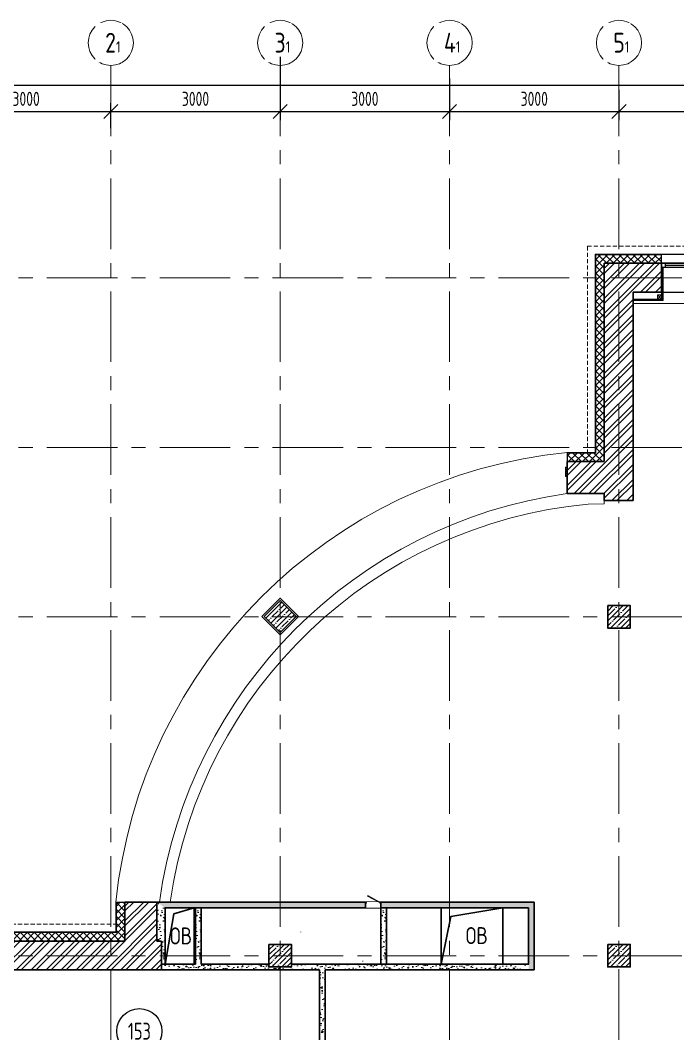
# Model space of a CAD drawing. Header units: millimetres. Extents: x -8689834 to 9419935, y 0 to 135940.
# Drawn here: x -216838 to -205193, y 117219 to 135163 of the extents above; entities that cross this region are included whole.
import ezdxf
from ezdxf import colors
from ezdxf.entities.mleader import LeaderData, LeaderLine
from ezdxf.enums import TextEntityAlignment as Align
from ezdxf.math import Vec2, Vec3

# ---------------------------------------------------------------- set-up
doc = ezdxf.new("R2010")
doc.units = ezdxf.units.MM
doc.header["$MEASUREMENT"] = 0
doc.linetypes.add('CENTER', pattern=[2, 1.25, -0.25, 0.25, -0.25])
doc.linetypes.add('DASH', pattern=[0.375, 0.25, -0.125])
doc.layers.get('0').update_dxf_attribs({"color": 250, "lineweight": 9})
for name, color, linetype, lineweight in [('АР_Карниз', 22, 'Continuous', 9), ('АР_Колонны', 250, 'Continuous', 30), ('АР_Колонны Штрих', 250, 'Continuous', 5), ('АР_Маркер экспликации', 239, 'Continuous', 13), ('АР_Навесной фасад', 190, 'Continuous', 5), ('АР_Номер помещения', 1, 'Continuous', 25), ('АР_Оси', 7, 'Continuous', 9), ('АР_Оси размеры', 7, 'Continuous', 9), ('АР_Отметки', 250, 'Continuous', 15), ('АР_Перегородки газоблок', 165, 'Continuous', 30), ('АР_Перегородки газоблок_Штрих', 165, 'Continuous', 5), ('АР_Перегородки ГКЛ', 215, 'Continuous', 9), ('АР_Подоконники', 163, 'Continuous', 9), ('АР_Помещения_площадь', 19, 'Continuous', 9), ('АР_Сущ Несущая стена', 216, 'Continuous', 30), ('АР_Утеплитель', 154, 'Continuous', 9), ('АР_Штриховка кирпич', 250, 'Continuous', 9), ('Задания на лючки', 32, 'Continuous', 15), ('М_проемы ОВ 4-5эт', 172, 'Continuous', 30), ('Эвакуация', 7, 'Continuous', 9)]:
    doc.layers.add(name, color=color, linetype=linetype, lineweight=lineweight)
doc.layers.add('АР_новое окно', color=155, linetype='Continuous')
doc.layers.add('АР_Отверстия', color=251, linetype='Continuous')
doc.layers.get('0').freeze()
doc.styles.add('ICOCPEUR', font='isocpeur.ttf')
doc.styles.add('ISOCPEUR', font='isocpeur.ttf', dxfattribs={"width": 0.7})
doc.styles.get("Standard").update_dxf_attribs({"font": 'isocpeur.ttf', "width": 0.7})
doc.styles.add('ГОСТ 2.304', font='isocpeur.ttf', dxfattribs={"width": 0.7})
doc.dimstyles.new('СПДС', dxfattribs={"dimscale": 100, "dimtxt": 2.5, "dimasz": 2.5, "dimexe": 1.5, "dimexo": 0, "dimgap": 1, "dimtad": 1, "dimdec": 0, "dimrnd": 1, "dimtxsty": 'ГОСТ 2.304', "dimblk": 'OBLIQUE', "dimcen": 2.5, "dimdle": 1.5, "dimadec": 0, "dimazin": 2, "dimtfac": 0.75, "dimtdec": 0, "dimtmove": 1, "dimatfit": 3, "dimfxl": 1, "dimtolj": 1, "dimarcsym": 1})

# ---------------------------------------------------------------- blocks, each defined once
blk = doc.blocks.new('_Oblique')
at = {"color": 0, "linetype": 'ByBlock', "lineweight": -2}
blk.add_line((-0.5, -0.5), (0.5, 0.5), dxfattribs=at)
blk = doc.blocks.new('*D476')
at = {"layer": 'АР_Оси размеры', "color": 0, "lineweight": -2, "ltscale": 100, "transparency": 16777216}
for p, q in [((-218234, 133253), (-218234, 133697)), ((-215234, 133253), (-215234, 133697)), ((-218384, 133547), (-215084, 133547))]:
    blk.add_line(p, q, dxfattribs=at)
at = {"layer": 'АР_Оси размеры', "color": 0, "lineweight": -2, "ltscale": 100, "transparency": 16777216, "xscale": 250, "yscale": 250, "zscale": 250, "rotation": 180}
blk.add_blockref('_Oblique', (-218234, 133547), dxfattribs=at)
at = {"layer": 'АР_Оси размеры', "color": 0, "lineweight": -2, "ltscale": 100, "transparency": 16777216, "xscale": 250, "yscale": 250, "zscale": 250}
blk.add_blockref('_Oblique', (-215234, 133547), dxfattribs=at)
at = {"layer": 'АР_Оси размеры', "color": 0, "ltscale": 100, "transparency": 16777216, "insert": (-216734, 133772), "char_height": 250, "attachment_point": 5, "style": 'ГОСТ 2.304'}
blk.add_mtext('\\A1;3000', dxfattribs=at)
blk = doc.blocks.new('*D477')
at = {"layer": 'АР_Оси размеры', "color": 0, "lineweight": -2, "ltscale": 100, "transparency": 16777216}
for p, q in [((-212234, 134516), (-212234, 133397)), ((-215234, 133253), (-215234, 133697)), ((-215384, 133547), (-212084, 133547))]:
    blk.add_line(p, q, dxfattribs=at)
at = {"layer": 'АР_Оси размеры', "color": 0, "lineweight": -2, "ltscale": 100, "transparency": 16777216, "xscale": 250, "yscale": 250, "zscale": 250, "rotation": 180}
blk.add_blockref('_Oblique', (-215234, 133547), dxfattribs=at)
at = {"layer": 'АР_Оси размеры', "color": 0, "lineweight": -2, "ltscale": 100, "transparency": 16777216, "xscale": 250, "yscale": 250, "zscale": 250}
blk.add_blockref('_Oblique', (-212234, 133547), dxfattribs=at)
at = {"layer": 'АР_Оси размеры', "color": 0, "ltscale": 100, "transparency": 16777216, "insert": (-213734, 133772), "char_height": 250, "attachment_point": 5, "style": 'ГОСТ 2.304'}
blk.add_mtext('\\A1;3000', dxfattribs=at)
blk = doc.blocks.new('*D478')
at = {"layer": 'АР_Оси размеры', "color": 0, "lineweight": -2, "ltscale": 100, "transparency": 16777216}
for p, q in [((-212234, 134516), (-212234, 133397)), ((-209234, 134134), (-209234, 133397)), ((-212384, 133547), (-209084, 133547))]:
    blk.add_line(p, q, dxfattribs=at)
at = {"layer": 'АР_Оси размеры', "color": 0, "lineweight": -2, "ltscale": 100, "transparency": 16777216, "xscale": 250, "yscale": 250, "zscale": 250, "rotation": 180}
blk.add_blockref('_Oblique', (-212234, 133547), dxfattribs=at)
at = {"layer": 'АР_Оси размеры', "color": 0, "lineweight": -2, "ltscale": 100, "transparency": 16777216, "xscale": 250, "yscale": 250, "zscale": 250}
blk.add_blockref('_Oblique', (-209234, 133547), dxfattribs=at)
at = {"layer": 'АР_Оси размеры', "color": 0, "ltscale": 100, "transparency": 16777216, "insert": (-210734, 133772), "char_height": 250, "attachment_point": 5, "style": 'ГОСТ 2.304'}
blk.add_mtext('\\A1;3000', dxfattribs=at)
blk = doc.blocks.new('*D479')
at = {"layer": 'АР_Оси размеры', "color": 0, "lineweight": -2, "ltscale": 100, "transparency": 16777216}
for p, q in [((-209234, 134134), (-209234, 133397)), ((-206234, 133929), (-206234, 133397)), ((-209384, 133547), (-206084, 133547))]:
    blk.add_line(p, q, dxfattribs=at)
at = {"layer": 'АР_Оси размеры', "color": 0, "lineweight": -2, "ltscale": 100, "transparency": 16777216, "xscale": 250, "yscale": 250, "zscale": 250, "rotation": 180}
blk.add_blockref('_Oblique', (-209234, 133547), dxfattribs=at)
at = {"layer": 'АР_Оси размеры', "color": 0, "lineweight": -2, "ltscale": 100, "transparency": 16777216, "xscale": 250, "yscale": 250, "zscale": 250}
blk.add_blockref('_Oblique', (-206234, 133547), dxfattribs=at)
at = {"layer": 'АР_Оси размеры', "color": 0, "ltscale": 100, "transparency": 16777216, "insert": (-207734, 133772), "char_height": 250, "attachment_point": 5, "style": 'ГОСТ 2.304'}
blk.add_mtext('\\A1;3000', dxfattribs=at)
blk = doc.blocks.new('*D480')
at = {"layer": 'АР_Оси размеры', "color": 0, "lineweight": -2, "ltscale": 100, "transparency": 16777216}
for p, q in [((-206234, 133929), (-206234, 133397)), ((-203234, 133547), (-203234, 133697)), ((-206384, 133547), (-203084, 133547))]:
    blk.add_line(p, q, dxfattribs=at)
at = {"layer": 'АР_Оси размеры', "color": 0, "lineweight": -2, "ltscale": 100, "transparency": 16777216, "xscale": 250, "yscale": 250, "zscale": 250, "rotation": 180}
blk.add_blockref('_Oblique', (-206234, 133547), dxfattribs=at)
at = {"layer": 'АР_Оси размеры', "color": 0, "lineweight": -2, "ltscale": 100, "transparency": 16777216, "xscale": 250, "yscale": 250, "zscale": 250}
blk.add_blockref('_Oblique', (-203234, 133547), dxfattribs=at)
at = {"layer": 'АР_Оси размеры', "color": 0, "ltscale": 100, "transparency": 16777216, "insert": (-204734, 133772), "char_height": 250, "attachment_point": 5, "style": 'ГОСТ 2.304'}
blk.add_mtext('\\A1;3000', dxfattribs=at)
blk = doc.blocks.new('*U49')
at = {"layer": 'АР_новое окно', "lineweight": 20}
for p, q in [((0, 1310), (-70, 1310)), ((0, 0), (-70, 0))]:
    blk.add_line(p, q, dxfattribs=at)
at = {"layer": 'АР_новое окно'}
for p, q in [((-70, 1310), (-70, 0)), ((-70, 0), (-70, 1310)), ((0, 1310), (0, 0)), ((0, 1240), (-70, 1240)), ((-35, 1240), (-35, 70)), ((0, 70), (-70, 70))]:
    blk.add_line(p, q, dxfattribs=at)
blk = doc.blocks.new('*D223')
at = {"layer": 'АР_Оси размеры', "color": 0, "lineweight": -2, "ltscale": 100, "transparency": 16777216}
for p, q in [((-218234, 134013), (-218234, 134163)), ((-154724, 134013), (-154724, 134163)), ((-218384, 134013), (-154574, 134013))]:
    blk.add_line(p, q, dxfattribs=at)
at = {"layer": 'АР_Оси размеры', "color": 0, "lineweight": -2, "ltscale": 100, "transparency": 16777216, "xscale": 250, "yscale": 250, "zscale": 250, "rotation": 180}
blk.add_blockref('_Oblique', (-218234, 134013), dxfattribs=at)
at = {"layer": 'АР_Оси размеры', "color": 0, "lineweight": -2, "ltscale": 100, "transparency": 16777216, "xscale": 250, "yscale": 250, "zscale": 250}
blk.add_blockref('_Oblique', (-154724, 134013), dxfattribs=at)
at = {"layer": 'АР_Оси размеры', "color": 0, "ltscale": 100, "transparency": 16777216, "insert": (-186479, 134238), "char_height": 250, "attachment_point": 5, "style": 'ГОСТ 2.304'}
blk.add_mtext('\\A1;63510', dxfattribs=at)
blk = doc.blocks.new('*U1626')
at = {"layer": 'АР_Номер помещения', "color": 7}
blk.add_circle((2520, -1416), 400, dxfattribs=at)
at = {"layer": 'АР_Номер помещения', "color": 7, "style": 'ISOCPEUR', "width": 0.7}
blk.add_attdef('НОМЕР_ПОМЕЩЕНИЯ', text='', height=300, dxfattribs=at).set_placement((2520, -1416), align=Align.MIDDLE_CENTER)
at = {"layer": 'АР_Помещения_площадь', "color": 7, "lineweight": 30, "width": 0.7, "flags": 104}
blk.add_attdef('ИМЯ_ПОМЕЩЕНИЯ', text='', height=100, dxfattribs=at).set_placement((158, 1217), align=Align.MIDDLE_CENTER)
blk = doc.blocks.new('A$Ce02d65bd')
at = {"ltscale": 100}
for points in [[(0, 0), (0, 75), (75, 75), (75, 0), (0, 0)], [(0, 0), (75, 75)], [(0, 75), (75, 0)]]:
    blk.add_lwpolyline(points, dxfattribs=at)
blk = doc.blocks.new('_DotSmall')
at = {"color": 0, "linetype": 'ByBlock', "const_width": 0.5}
blk.add_lwpolyline([(-0.0625, 0, 1), (0.0625, 0, 1)], format="xyb", close=True, dxfattribs=at)
blk = doc.blocks.new('*U1473')
at = {"color": 7}
blk.add_wipeout([(-565, 60), (445, 60), (445, -310), (-565, -310)], dxfattribs=at)
for p, q in [((-530, 60), (-565, 60)), ((-550, 60), (-550, -10)), ((-550, -10), (-550, 60)), ((-510, 60), (-530, 60)), ((-510, 20), (-510, 60)), ((-500, 20), (-510, 20)), ((-500, -10), (-500, 20)), ((380, -10), (380, 20)), ((380, 20), (390, 20)), ((390, 20), (390, 60)), ((390, 60), (410, 60)), ((410, 60), (445, 60)), ((430, 60), (430, -10)), ((430, -10), (430, 60)), ((-565, -10), (-530, -10)), ((-530, -10), (-500, -10)), ((410, -10), (380, -10)), ((445, -10), (410, -10))]:
    blk.add_line(p, q)
at = {"lineweight": 30}
for p, q in [((-565, 60), (-565, -310)), ((445, 60), (445, -310))]:
    blk.add_line(p, q, dxfattribs=at)
blk.add_lwpolyline([(389, 60), (370, 25), (-424, 448), (-406, 483)], close=True)

msp = doc.modelspace()

# ---------------------------------------------------------------- hatches: boundary and pattern name
at = {"layer": 'АР_Колонны Штрих', "ltscale": 100}
h = msp.add_hatch(dxfattribs=at)
h.set_pattern_fill('ANSI35', color=256, scale=500)
h.set_pattern_definition([(45, (-1169603.75, 164482.94), (-88.388348, 88.388348), []), (45, (-1169515.36, 164482.94), (-88.388348, 88.388348), [156.25, -31.25, 0, -31.25])])
h.paths.add_polyline_path([(-212235.9, 124888.2), (-212518.7, 124605.4), (-212235.9, 124322.6), (-211953, 124605.4)])
h = msp.add_hatch(dxfattribs=at)
h.set_pattern_fill('ANSI35', color=256, scale=500)
h.set_pattern_definition([(45, (-1163486.01, 164672.16), (-88.388348, 88.388348), []), (45, (-1163397.63, 164672.16), (-88.388348, 88.388348), [156.25, -31.25, 0, -31.25])])
h.paths.add_polyline_path([(-206033.9, 124800.7), (-206433.9, 124800.7), (-206433.9, 124400.7), (-206033.9, 124400.7)])
h = msp.add_hatch(dxfattribs=at)
h.set_pattern_fill('ANSI35', color=256, scale=500)
h.set_pattern_definition([(45, (-1169486.01, 158672.16), (-88.388348, 88.388348), []), (45, (-1169397.63, 158672.16), (-88.388348, 88.388348), [156.25, -31.25, 0, -31.25])])
h.paths.add_polyline_path([(-212033.9, 118800.7), (-212433.9, 118800.7), (-212433.9, 118400.7), (-212033.9, 118400.7)])
h = msp.add_hatch(dxfattribs=at)
h.set_pattern_fill('ANSI35', color=256, scale=500)
h.set_pattern_definition([(45, (-1163486.01, 158672.16), (-88.388348, 88.388348), []), (45, (-1163397.63, 158672.16), (-88.388348, 88.388348), [156.25, -31.25, 0, -31.25])])
h.paths.add_polyline_path([(-206033.9, 118800.7), (-206433.9, 118800.7), (-206433.9, 118400.7), (-206033.9, 118400.7)])
at = {"layer": 'АР_Перегородки газоблок_Штрих', "ltscale": 100}
h = msp.add_hatch(dxfattribs=at)
h.set_pattern_fill('AR-CONC', color=256, scale=30)
h.set_pattern_definition([(50, (2627.93, 6749.96), (215.17805, -18.82564), [22.5, -247.5]), (355, (2627.93, 6749.96), (-41.6254, 225.65764), [18, -198]), (100.45144, (2645.86, 6748.4), (173.55265, 206.832), [19.12206, -210.34263]), (46.1842, (2627.93, 6809.96), (320.1724, -49.65578), [33.75, -371.25]), (96.63564, (2654.6, 6805.82), (280.3986, 292.2356), [28.6831, -315.51413]), (351.18416, (2627.93, 6809.96), (280.3986, 292.2356), [27, -297]), (21, (2657.93, 6794.96), (179.07212, -120.78567), [22.5, -247.5]), (326, (2657.93, 6794.96), (72.9946, 217.54501), [18, -198]), (71.45144, (2672.85, 6784.9), (252.06671, 96.75935), [19.12206, -210.34263]), (37.5, (2627.93, 6749.96), (3.647957, 99.868156), [0, -195.6, 0, -201, 0, -198.75]), (7.5, (2627.93, 6749.96), (78.92086, 118.323514), [0, -114.6, 0, -191.1, 0, -75.75]), (327.5, (2561.03, 6749.96), (160.14673, -6.766462), [0, -75, 0, -234, 0, -310.5]), (317.5, (2531.03, 6749.96), (174.95585, 30.031495), [0, -97.5, 0, -155.4, 0, -220.5])])
h.paths.add_polyline_path([(-207733.9, 119550.6), (-214417.2, 119550.6), (-214272, 119450.6), (-207833.9, 119450.6), (-207833.9, 118350.7), (-207733.9, 118350.7)])
h = msp.add_hatch(dxfattribs=at)
h.set_pattern_fill('AR-CONC', color=256, scale=30, angle=90)
h.set_pattern_definition([(140, (-101571.35, 329792.49), (18.82564, 215.17805), [22.5, -247.5]), (85, (-101571.35, 329792.49), (-225.65764, -41.6254), [18, -198]), (190.45144, (-101569.78, 329810.42), (-206.832, 173.55265), [19.12206, -210.34263]), (136.1842, (-101631.35, 329792.5), (49.65578, 320.1724), [33.75, -371.25]), (186.63564, (-101627.2, 329819.17), (-292.2356, 280.3986), [28.6831, -315.51413]), (81.18416, (-101631.35, 329792.5), (-292.2356, 280.3986), [27, -297]), (111, (-101616.35, 329822.49), (120.78567, 179.07212), [22.5, -247.5]), (56, (-101616.35, 329822.49), (-217.54501, 72.9946), [18, -198]), (161.45144, (-101606.28, 329837.4), (-96.75935, 252.06671), [19.12206, -210.34263]), (127.5, (-101571.35, 329792.49), (-99.868156, 3.647957), [0, -195.6, 0, -201, 0, -198.75]), (97.5, (-101571.35, 329792.49), (-118.323514, 78.92086), [0, -114.6, 0, -191.1, 0, -75.75]), (57.5, (-101571.35, 329725.59), (6.766462, 160.14673), [0, -75, 0, -234, 0, -310.5]), (47.5, (-101571.35, 329695.59), (-30.031495, 174.95585), [0, -97.5, 0, -155.4, 0, -220.5])])
h.paths.add_polyline_path([(-214417.2, 119550.6), (-214417.2, 118860.7), (-214333.9, 118860.7), (-214333.9, 118450.7), (-214272, 118450.7), (-214272, 119330.6), (-214272, 119450.6)])
h = msp.add_hatch(dxfattribs=at)
h.set_pattern_fill('AR-CONC', color=256, scale=30, angle=90)
h.set_pattern_definition([(140, (-100933.23, 329792.49), (18.82564, 215.17805), [22.5, -247.5]), (85, (-100933.23, 329792.49), (-225.65764, -41.6254), [18, -198]), (190.45144, (-100931.66, 329810.42), (-206.832, 173.55265), [19.12206, -210.34263]), (136.1842, (-100993.23, 329792.5), (49.65578, 320.1724), [33.75, -371.25]), (186.63564, (-100989.1, 329819.17), (-292.2356, 280.3986), [28.6831, -315.51413]), (81.18416, (-100993.23, 329792.5), (-292.2356, 280.3986), [27, -297]), (111, (-100978.23, 329822.49), (120.78567, 179.07212), [22.5, -247.5]), (56, (-100978.23, 329822.49), (-217.54501, 72.9946), [18, -198]), (161.45144, (-100968.17, 329837.4), (-96.75935, 252.06671), [19.12206, -210.34263]), (127.5, (-100933.23, 329792.49), (-99.868156, 3.647957), [0, -195.6, 0, -201, 0, -198.75]), (97.5, (-100933.23, 329792.49), (-118.323514, 78.92086), [0, -114.6, 0, -191.1, 0, -75.75]), (57.5, (-100933.23, 329725.59), (6.766462, 160.14673), [0, -75, 0, -234, 0, -310.5]), (47.5, (-100933.23, 329695.59), (-30.031495, 174.95585), [0, -97.5, 0, -155.4, 0, -220.5])])
h.paths.add_polyline_path([(-213733.9, 119450.6), (-213733.9, 118450.7), (-213633.9, 118450.7), (-213633.9, 119330.6), (-213633.9, 119450.6)])
h = msp.add_hatch(dxfattribs=at)
h.set_pattern_fill('AR-CONC', color=256, scale=30, angle=90)
h.set_pattern_definition([(140, (-97651.45, 329792.49), (18.82564, 215.17805), [22.5, -247.5]), (85, (-97651.45, 329792.49), (-225.65764, -41.6254), [18, -198]), (190.45144, (-97649.88, 329810.42), (-206.832, 173.55265), [19.12206, -210.34263]), (136.1842, (-97711.45, 329792.5), (49.65578, 320.1724), [33.75, -371.25]), (186.63564, (-97707.3, 329819.17), (-292.2356, 280.3986), [28.6831, -315.51413]), (81.18416, (-97711.45, 329792.5), (-292.2356, 280.3986), [27, -297]), (111, (-97696.45, 329822.49), (120.78567, 179.07212), [22.5, -247.5]), (56, (-97696.45, 329822.49), (-217.54501, 72.9946), [18, -198]), (161.45144, (-97686.38, 329837.4), (-96.75935, 252.06671), [19.12206, -210.34263]), (127.5, (-97651.45, 329792.49), (-99.868156, 3.647957), [0, -195.6, 0, -201, 0, -198.75]), (97.5, (-97651.45, 329792.49), (-118.323514, 78.92086), [0, -114.6, 0, -191.1, 0, -75.75]), (57.5, (-97651.45, 329725.59), (6.766462, 160.14673), [0, -75, 0, -234, 0, -310.5]), (47.5, (-97651.45, 329695.59), (-30.031495, 174.95585), [0, -97.5, 0, -155.4, 0, -220.5])])
h.paths.add_polyline_path([(-210452.1, 119450.6), (-210452.1, 118450.7), (-210352.1, 118450.7), (-210352.1, 119330.6), (-210352.1, 119450.6)])
h = msp.add_hatch(dxfattribs=at)
h.set_pattern_fill('AR-CONC', color=256, scale=30)
h.set_pattern_definition([(50, (-1093.51, 5650), (215.17805, -18.82564), [22.5, -247.5]), (355, (-1093.5, 5650), (-41.6254, 225.65764), [18, -198]), (100.45144, (-1075.58, 5648.43), (173.55265, 206.832), [19.12206, -210.34263]), (46.1842, (-1093.5, 5710), (320.1724, -49.65578), [33.75, -371.25]), (96.63564, (-1066.83, 5705.86), (280.3986, 292.2356), [28.6831, -315.51413]), (351.18416, (-1093.5, 5710), (280.3986, 292.2356), [27, -297]), (21, (-1063.51, 5695), (179.07212, -120.78567), [22.5, -247.5]), (326, (-1063.5, 5695), (72.9946, 217.54501), [18, -198]), (71.45144, (-1048.59, 5684.93), (252.06671, 96.75935), [19.12206, -210.34263]), (37.5, (-1093.51, 5650), (3.647957, 99.868156), [0, -195.6, 0, -201, 0, -198.75]), (7.5, (-1093.51, 5650), (78.92086, 118.323514), [0, -114.6, 0, -191.1, 0, -75.75]), (327.5, (-1160.41, 5650), (160.14673, -6.766462), [0, -75, 0, -234, 0, -310.5]), (317.5, (-1190.41, 5650), (174.95585, 30.031495), [0, -97.5, 0, -155.4, 0, -220.5])])
h.paths.add_polyline_path([(-211435.4, 118450.7), (-214333.9, 118450.7), (-214333.9, 118350.7), (-211535.4, 118350.7), (-211535.4, 115923.8), (-211435.4, 115923.8)])
h = msp.add_hatch(dxfattribs=at)
h.set_pattern_fill('AR-CONC', color=256, scale=30, angle=180)
h.set_pattern_definition([(230, (-421777.2, 231151.36), (-215.17805, 18.82564), [22.5, -247.5]), (175, (-421777.2, 231151.36), (41.6254, -225.65764), [18, -198]), (280.45144, (-421795.13, 231152.93), (-173.55265, -206.832), [19.12206, -210.34263]), (226.1842, (-421777.2, 231091.36), (-320.1724, 49.65578), [33.75, -371.25]), (276.63564, (-421803.88, 231095.5), (-280.3986, -292.2356), [28.6831, -315.51413]), (171.18416, (-421777.2, 231091.36), (-280.3986, -292.2356), [27, -297]), (201, (-421807.2, 231106.36), (-179.07212, 120.78567), [22.5, -247.5]), (146, (-421807.2, 231106.36), (-72.9946, -217.54501), [18, -198]), (251.45144, (-421822.12, 231116.43), (-252.06671, -96.75935), [19.12206, -210.34263]), (217.5, (-421777.2, 231151.365), (-3.647957, -99.868156), [0, -195.6, 0, -201, 0, -198.75]), (187.5, (-421777.2, 231151.36), (-78.92086, -118.323514), [0, -114.6, 0, -191.1, 0, -75.75]), (147.5, (-421710.3, 231151.365), (-160.14673, 6.766462), [0, -75, 0, -234, 0, -310.5]), (137.5, (-421680.3, 231151.36), (-174.95585, -30.031495), [0, -97.5, 0, -155.4, 0, -220.5])])
h.paths.add_polyline_path([(-211435.4, 118350.7), (-207835.8, 118350.7), (-207835.8, 118450.7), (-211435.4, 118450.7)])
at = {"layer": 'АР_Утеплитель', "ltscale": 100}
h = msp.add_hatch(dxfattribs=at)
h.set_pattern_fill('ANSI37', color=256, scale=700)
h.set_pattern_definition([(45, (-1183783.89, 166752.83), (-61.871843, 61.871843), []), (135, (-1183783.89, 166752.83), (-61.871843, -61.871843), [])])
h.paths.add_polyline_path([(-205488.9, 130860.7), (-206493.9, 130860.7), (-206493.9, 127350.9), (-207142.9, 127350.9), (-207142.9, 127500.9), (-206643.9, 127500.9), (-206643.9, 131010.7), (-205488.9, 131010.7)])
h = msp.add_hatch(dxfattribs=at)
h.set_pattern_fill('ANSI37', color=256, scale=200)
h.set_pattern_definition([(45, (-214860.685, 119550.642), (-17.67767, 17.67767), []), (135, (-214860.685, 119550.642), (-17.67767, -17.67767), [])])
h.paths.add_polyline_path([(-207183.2, 127083.8), (-207153.9, 127083.8), (-207153.9, 127252.3), (-207183.2, 127252.3)])
h = msp.add_hatch(dxfattribs=at)
h.set_pattern_fill('ANSI37', color=256, scale=700)
h.set_pattern_definition([(45, (-1194533.56, 153662.83), (-61.871843, 61.871843), []), (135, (-1194533.56, 153662.83), (-61.871843, -61.871843), [])])
h.paths.add_polyline_path([(-218643.6, 117954.1), (-218493.9, 117954.1), (-218643.6, 117954.1), (-218643.6, 117845.7), (-218493.9, 117845.7), (-218493.8, 118860.7), (-214984.1, 118860.7), (-214984.1, 119540.6), (-215134.1, 119540.6), (-215134.1, 119010.7), (-218643.8, 119010.7)])
at = {"layer": 'АР_Штриховка кирпич', "ltscale": 100}
h = msp.add_hatch(dxfattribs=at)
h.set_pattern_fill('ANSI32', color=256, scale=500)
h.set_pattern_definition([(45, (-1204773.57, 167426.86), (-132.58252, 132.58252), []), (45, (-1204685.18, 167426.86), (-132.58252, 132.58252), [])])
h.paths.add_polyline_path([(-205478.9, 130860.7), (-206493.9, 130860.7), (-206493.9, 127350.9), (-207153.9, 127353.7), (-207153.9, 126784), (-206493.9, 126784), (-206493.9, 126660.7), (-205983.9, 126660.7), (-205983.9, 130350.7), (-205478.9, 130350.7)])
h = msp.add_hatch(dxfattribs=at)
h.set_pattern_fill('ANSI32', color=256, scale=500)
h.set_pattern_definition([(45, (-1163480.52, 164822.8), (-132.58252, 132.58252), []), (45, (-1163392.13, 164822.8), (-132.58252, 132.58252), [])])
h.paths.add_polyline_path([(-214333.9, 118860.8), (-214417.2, 118860.7), (-214417.2, 119550.6), (-214984.1, 119550.6), (-214984.1, 118860.7), (-218493.9, 118860.8), (-218493.9, 117835.7), (-217983.9, 117835.7), (-217983.9, 118350.7), (-214333.9, 118350.5)])

# ---------------------------------------------------------------- linework, layer by layer
at = {"layer": 'АР_Карниз', "linetype": 'DASH', "ltscale": 300}
for p, q in [((-206793.9, 131160.7), (-196673.9, 131160.7)), ((-206793.9, 131160.7), (-206793.9, 127510.9)), ((-218793.9, 119160.7), (-215144.1, 119160.7))]:
    msp.add_line(p, q, dxfattribs=at)
at = {"layer": 'АР_Колонны', "ltscale": 100}
for points in [[(-212561.1, 124605.4), (-212235.9, 124930.7), (-211910.6, 124605.4), (-212235.9, 124280.1)], [(-212518.7, 124605.4), (-212235.9, 124888.2), (-211953, 124605.4), (-212235.9, 124322.6)], [(-206433.9, 124800.7), (-206033.9, 124800.7), (-206033.9, 124400.7), (-206433.9, 124400.7)], [(-212433.9, 118800.7), (-212033.9, 118800.7), (-212033.9, 118400.7), (-212433.9, 118400.7)], [(-206433.9, 118800.7), (-206033.9, 118800.7), (-206033.9, 118400.7), (-206433.9, 118400.7)]]:
    msp.add_lwpolyline(points, close=True, dxfattribs=at)
at = {"layer": 'АР_Навесной фасад', "ltscale": 100}
for p, q in [((-206653.9, 131020.7), (-206653.9, 127510.9)), ((-206643.9, 131010.7), (-206643.9, 127500.9)), ((-218653.9, 119020.7), (-215144.1, 119020.7)), ((-218643.9, 119010.7), (-215134.1, 119010.7))]:
    msp.add_line(p, q, dxfattribs=at)
for points in [[(-205488.9, 130860.7), (-205488.9, 131010.7), (-206643.9, 131010.7)], [(-205478.9, 130860.7), (-205478.9, 131020.7)], [(-207153.9, 127513.7), (-207153.9, 127350.9)], [(-207153.9, 127350.9), (-207153.9, 127510.9), (-206653.9, 127510.9)], [(-207142.9, 127350.9), (-207142.9, 127500.9), (-206643.9, 127500.9)], [(-215144.1, 119550.6), (-215144.1, 119020.7)], [(-215144.1, 119550.6), (-214984.1, 119550.6)], [(-215134.1, 119010.7), (-215134.1, 119540.6), (-214984.1, 119540.6)]]:
    msp.add_lwpolyline(points, dxfattribs=at)
at = {"layer": 'АР_новое окно'}
for p, q in [((-206653.9, 131020.7), (-202388.9, 131020.7)), ((-205478.9, 130350.7), (-204168.9, 130350.7))]:
    msp.add_line(p, q, dxfattribs=at)
at = {"layer": 'АР_Оси', "linetype": 'CENTER', "ltscale": 1000}
for p, q in [((-215233.9, 134363.2), (-215233.9, 78630.8)), ((-212233.9, 134363.2), (-212233.9, 78630.8)), ((-209233.9, 134363.2), (-209233.9, 78630.8)), ((-206233.9, 134363.2), (-206233.9, 78630.8)), ((-224367.6, 130600.7), (-141189.2, 130600.7)), ((-224367.6, 127600.7), (-141189.2, 127600.7)), ((-224367.6, 124600.7), (-141189.2, 124600.7)), ((-224367.6, 124600.7), (-141189.2, 124600.7)), ((-224367.6, 118600.7), (-141189.2, 118600.7))]:
    msp.add_line(p, q, dxfattribs=at)
at = {"layer": 'АР_Оси', "ltscale": 0.5}
for centre in [(-215233.9, 134763.2), (-212233.9, 134763.2), (-209233.9, 134763.2), (-206233.9, 134763.2)]:
    msp.add_circle(centre, 400, dxfattribs=at)
at = {"layer": 'АР_Перегородки газоблок', "ltscale": 100}
for p, q in [((-207733.9, 119550.6), (-214417.2, 119550.6)), ((-207733.9, 119550.6), (-207733.9, 118350.7)), ((-214272, 119450.6), (-214272, 118450.7)), ((-213733.9, 119450.6), (-214272, 119450.6)), ((-213733.9, 119450.6), (-213733.9, 118450.7)), ((-211535.4, 119450.6), (-213733.9, 119450.6)), ((-213633.9, 119450.6), (-213633.9, 118450.7)), ((-211535.4, 119450.6), (-207833.9, 119450.6)), ((-210452.1, 119450.6), (-210452.1, 118450.7)), ((-210352.1, 119450.6), (-210352.1, 118450.7)), ((-207833.9, 119450.6), (-207833.9, 118450.7)), ((-213733.9, 118450.7), (-214333.9, 118450.7)), ((-212433.9, 118450.7), (-213633.9, 118450.7)), ((-207831.9, 118450.7), (-212033.9, 118450.7)), ((-211535.4, 118350.7), (-214333.9, 118350.7)), ((-211535.4, 118149.9), (-211535.4, 118350.7)), ((-211435.4, 118350.7), (-211435.4, 115923.8)), ((-207733.9, 118350.7), (-211435.4, 118350.7))]:
    msp.add_line(p, q, dxfattribs=at)
msp.add_lwpolyline([(-211535.4, 116122.3), (-211535.4, 118218.1)], dxfattribs=at)
at = {"layer": 'АР_Перегородки ГКЛ', "ltscale": 500}
for points in [[(-205478.9, 130790.7), (-205478.9, 130225), (-205983.9, 130225)], [(-205453.9, 130790.7), (-205453.9, 130200), (-205983.9, 130200)], [(-205466.4, 130790.7), (-205466.4, 130212.5), (-205983.9, 130212.5)]]:
    msp.add_lwpolyline(points, dxfattribs=at)
at = {"layer": 'АР_Подоконники', "ltscale": 100}
for p, q in [((-205983.9, 130150.7), (-197483.9, 130150.7)), ((-206782.1, 126593.9), (-206493.9, 126598.9)), ((-206493.9, 126660.7), (-206493.9, 126598.9))]:
    msp.add_line(p, q, dxfattribs=at)
msp.add_arc((-206026.2, 118393), 8235.7, 95.26614, 171.91961, dxfattribs=at)
at = {"layer": 'АР_Сущ Несущая стена', "ltscale": 100}
for p, q in [((-206493.9, 130860.7), (-206493.9, 127350.9)), ((-206493.9, 130860.7), (-205478.9, 130860.7)), ((-205478.9, 130860.7), (-205478.9, 130350.7)), ((-205983.9, 130350.7), (-205983.9, 126660.7)), ((-205983.9, 130350.7), (-205478.9, 130350.7)), ((-207153.9, 127350.9), (-206493.9, 127350.9)), ((-207153.9, 127350.9), (-207153.9, 126786.7)), ((-207152.9, 126784), (-206493.9, 126784)), ((-206493.9, 126784), (-206493.9, 126660.7)), ((-206493.9, 126660.7), (-205983.9, 126660.7)), ((-214984.1, 119550.6), (-214417.2, 119550.6)), ((-218493.9, 118860.7), (-214984.1, 118860.7)), ((-214417.2, 118860.7), (-214333.9, 118860.7)), ((-214333.9, 118350.7), (-214333.9, 118860.7)), ((-217983.9, 118350.7), (-214333.9, 118350.7))]:
    msp.add_line(p, q, dxfattribs=at)
for points in [[(-214984.1, 119550.6), (-214984.1, 118860.7)], [(-214417.2, 119550.6), (-214417.2, 118860.7)]]:
    msp.add_lwpolyline(points, dxfattribs=at)
at = {"layer": 'АР_Сущ Несущая стена', "lineweight": 18, "ltscale": 100}
for centre, radius, start, end in [((-206267.5, 118630.9), 8924.2, 95.70052, 174.08425), ((-205962.3, 118375.1), 8492.7, 98.05865, 172.04374)]:
    msp.add_arc(centre, radius, start, end, dxfattribs=at)
at = {"layer": 'АР_Утеплитель', "ltscale": 100}
msp.add_lwpolyline([(-207183.2, 127083.8), (-207153.9, 127083.8), (-207153.9, 127252.3), (-207183.2, 127252.3)], close=True, dxfattribs=at)
at = {"layer": 'М_проемы ОВ 4-5эт'}
for points in [[(-214272, 118450.7), (-213756.7, 118450.7), (-213756.7, 119450.6), (-214272, 119450.6)], [(-209383.9, 118450.7), (-208289.4, 118450.7), (-208289.4, 119450.6), (-209383.9, 119450.6)]]:
    msp.add_lwpolyline(points, close=True, dxfattribs=at)
for points in [[(-214272, 118450.7), (-214117.4, 119343.7), (-213756.7, 119450.6)], [(-209383.9, 118450.7), (-209209.1, 119296.3), (-208289.4, 119450.6)]]:
    msp.add_lwpolyline(points, dxfattribs=at)
at = {"layer": 'Эвакуация', "lineweight": 18}
for p, q in [((-211869.6, 119016.3), (-211870.7, 119020.7)), ((-210770.7, 118500.8), (-210770.7, 118508.5))]:
    msp.add_line(p, q, dxfattribs=at)
at = {"layer": 'Эвакуация'}
msp.add_line((-210770.7, 118508.5), (-210770.7, 118500.8), dxfattribs=at)

# ---------------------------------------------------------------- block references
at = {"layer": 'АР_Маркер экспликации'}
ref = msp.add_blockref('*U1626', (-217247.6, 118679.8), dxfattribs=at)
ref.add_attrib('НОМЕР_ПОМЕЩЕНИЯ', '153', dxfattribs={"layer": 'АР_Номер помещения', "color": 7, "height": 300, "style": 'ISOCPEUR', "width": 0.7}).set_placement((-214727.3, 117263.8), align=Align.MIDDLE_CENTER)
ref.add_attrib('ПЛОЩАДЬ_ПОМЕЩЕНИЯ', '15.96', dxfattribs={"layer": 'АР_Помещения_площадь', "color": 7, "height": 200, "style": 'ISOCPEUR', "width": 0.7}).set_placement((-215848.5, 116225.7), align=Align.MIDDLE_RIGHT)
at = {"layer": 'АР_новое окно', "xscale": -1, "rotation": 90}
msp.add_blockref('*U49', (-204168.9, 130790.7), dxfattribs=at)
at = {"layer": 'АР_Перегородки ГКЛ', "ltscale": 500, "xscale": -1}
msp.add_blockref('A$Ce02d65bd', (-205478.9, 130225), dxfattribs=at)

# ---------------------------------------------------------------- texts
at = {"layer": 'АР_Отверстия', "ltscale": 100, "char_height": 300, "attachment_point": 5, "line_spacing_factor": 0.7, "style": 'ICOCPEUR'}
for insert in [(-213991.7, 118950.8), (-208753.1, 118956.5)]:
    msp.add_mtext('\\A1;{\\W0.8;ОВ}', dxfattribs=dict(at, insert=insert))

# ---------------------------------------------------------------- dimensions: what is measured, and where the dimension line sits
at = {"layer": 'АР_Оси размеры', "ltscale": 100}
for base, p1, p2, picture, middle in [((-206233.9, 133546.7), (-209233.9, 134134.4), (-206233.9, 133928.7), '*D479', (-207733.9, 133771.7)), ((-215233.9, 133546.7), (-218233.9, 133252.8), (-215233.9, 133252.8), '*D476', (-216733.9, 133771.7)), ((-203233.9, 133546.7), (-206233.9, 133928.7), (-203233.9, 133546.7), '*D480', (-204733.9, 133771.7))]:
    dim = msp.add_linear_dim(base=base, p1=p1, p2=p2, dimstyle='СПДС', dxfattribs=at)
    dim.commit()
    dim.dimension.update_dxf_attribs({"geometry": picture, "text_midpoint": middle})

# ---------------------------------------------------------------- leaders
at = {"layer": 'АР_Отметки'}
ml = msp.add_multileader_mtext('Standard', dxfattribs=at)
ml.set_content('{\\W0.8;-2,730}', color=256, style='ISOCPEUR')
ml.set_leader_properties(color=256, linetype='Continuous', lineweight=-1)
ml.set_arrow_properties(name='DOTSMALL')
ml.build(insert=Vec2(0, 0))
ml.multileader.update_dxf_attribs({"has_text_frame": 1, "text_left_attachment_type": 4, "text_right_attachment_type": 4, "dogleg_length": 100, "arrow_head_size": 180})
ctx = ml.context
ctx.base_point, ctx.char_height, ctx.arrow_head_size, ctx.landing_gap_size, ctx.plane_origin = Vec3(-314791.3, 121809, 0), 250, 180, 50, Vec3(-319449.8, 117956.7, 0)
ctx.left_attachment, ctx.right_attachment = 4, 4
notes = []
notes.append((ctx, [(0, (0, 0, 0), (0, 0), (1, 0), 1, [])]))
ctx.mtext.insert, ctx.mtext.width, ctx.mtext.defined_height, ctx.mtext.line_spacing_style, ctx.mtext.flow_direction = Vec3(-314741.3, 122142.4, 0), 769.989, 343.9, 2, 5
ml = msp.add_multileader_mtext('Standard', dxfattribs=at)
ml.set_content('{\\W0.8;-2,430}', color=256, style='ISOCPEUR')
ml.set_leader_properties(color=256, linetype='Continuous', lineweight=-1)
ml.set_arrow_properties(name='DOTSMALL')
ml.build(insert=Vec2(0, 0))
ml.multileader.update_dxf_attribs({"has_text_frame": 1, "text_left_attachment_type": 4, "text_right_attachment_type": 4, "dogleg_length": 100, "arrow_head_size": 180})
ctx = ml.context
ctx.base_point, ctx.char_height, ctx.arrow_head_size, ctx.landing_gap_size, ctx.plane_origin = Vec3(-336711.9, 117132.7), 250, 180, 50, Vec3(-335659.2, 115477.5)
ctx.left_attachment, ctx.right_attachment = 4, 4
notes.append((ctx, [(0, (0, 0, 0), (0, 0), (1, 0), 1, [])]))
ctx.mtext.insert, ctx.mtext.width, ctx.mtext.line_spacing_style, ctx.mtext.flow_direction = Vec3(-336661.9, 117466), 852.697, 2, 5
for ctx, leaders in notes:
    for number, flags, end, landing, length, lines in leaders:
        leader = LeaderData()
        leader.index, (leader.has_last_leader_line, leader.has_dogleg_vector, leader.attachment_direction) = number, flags
        leader.last_leader_point, leader.dogleg_vector, leader.dogleg_length = Vec3(end), Vec3(landing), length
        for number, points, colour, breaks in lines:
            line = LeaderLine()
            line.index, line.vertices, line.color, line.breaks = number, Vec3.list(points), colors.encode_raw_color(colour), breaks
            leader.lines.append(line)
        ctx.leaders.append(leader)

# ---------------------------------------------------------------- next in the draw order: block references
at = {"layer": 'Задания на лючки', "xscale": 0.2701273999331003, "yscale": 0.2701273999331003, "zscale": 0.2701273999331003, "rotation": 0.002280706094175931}
msp.add_blockref('*U1473', (-210572.3, 119534.4), dxfattribs=at)

# ---------------------------------------------------------------- next in the draw order: texts
at = {"layer": 'АР_Оси', "char_height": 350, "width": 123.867, "attachment_point": 1, "line_spacing_factor": 1.149209, "style": 'ГОСТ 2.304', "bg_fill": 2}
for s, insert in [('{\\W0.8;2\\H0.57143x;1}', (-215333.7, 134940.9)), ('{\\W0.8;3\\H0.57143x;1}', (-212333.7, 134940.9)), ('{\\W0.8;4\\H0.57143x;1}', (-209333.7, 134940.9)), ('{\\W0.8;5\\H0.57143x;1}', (-206333.7, 134940.9))]:
    msp.add_mtext(s, dxfattribs=dict(at, insert=insert))

# ---------------------------------------------------------------- next in the draw order: dimensions: what is measured, and where the dimension line sits
at = {"layer": 'АР_Оси размеры', "ltscale": 100}
for base, p1, p2, picture, middle in [((-154723.9, 134013.2), (-218233.9, 134013.2), (-154723.9, 134013.2), '*D223', (-186478.9, 134238.2)), ((-212233.9, 133546.7), (-215233.9, 133252.8), (-212233.9, 134516.4), '*D477', (-213733.9, 133771.7)), ((-209233.9, 133546.7), (-212233.9, 134516.4), (-209233.9, 134134.4), '*D478', (-210733.9, 133771.7))]:
    dim = msp.add_linear_dim(base=base, p1=p1, p2=p2, dimstyle='СПДС', dxfattribs=at)
    dim.commit()
    dim.dimension.update_dxf_attribs({"geometry": picture, "text_midpoint": middle})

# ---------------------------------------------------------------- next in the draw order: leaders
at = {"layer": 'АР_Отметки'}
ml = msp.add_multileader_mtext('Standard', dxfattribs=at)
ml.set_content('{\\W0.8;-2,430}', color=256, style='ISOCPEUR')
ml.set_leader_properties(color=256, linetype='Continuous', lineweight=-1)
ml.set_arrow_properties(name='DOTSMALL')
ml.build(insert=Vec2(0, 0))
ml.multileader.update_dxf_attribs({"has_text_frame": 1, "text_left_attachment_type": 4, "text_right_attachment_type": 4, "dogleg_length": 100, "arrow_head_size": 180})
ctx = ml.context
ctx.base_point, ctx.char_height, ctx.arrow_head_size, ctx.landing_gap_size, ctx.plane_origin = Vec3(-301002.2, 120038.6), 250, 180, 50, Vec3(-299949.6, 118383.4)
ctx.left_attachment, ctx.right_attachment = 4, 4
notes = []
notes.append((ctx, [(0, (0, 0, 0), (0, 0), (1, 0), 1, [])]))
ctx.mtext.insert, ctx.mtext.width, ctx.mtext.line_spacing_style, ctx.mtext.flow_direction = Vec3(-300952.2, 120371.9), 852.697, 2, 5
for ctx, leaders in notes:
    for number, flags, end, landing, length, lines in leaders:
        leader = LeaderData()
        leader.index, (leader.has_last_leader_line, leader.has_dogleg_vector, leader.attachment_direction) = number, flags
        leader.last_leader_point, leader.dogleg_vector, leader.dogleg_length = Vec3(end), Vec3(landing), length
        for number, points, colour, breaks in lines:
            line = LeaderLine()
            line.index, line.vertices, line.color, line.breaks = number, Vec3.list(points), colors.encode_raw_color(colour), breaks
            leader.lines.append(line)
        ctx.leaders.append(leader)

doc.saveas('drawing.dxf')
